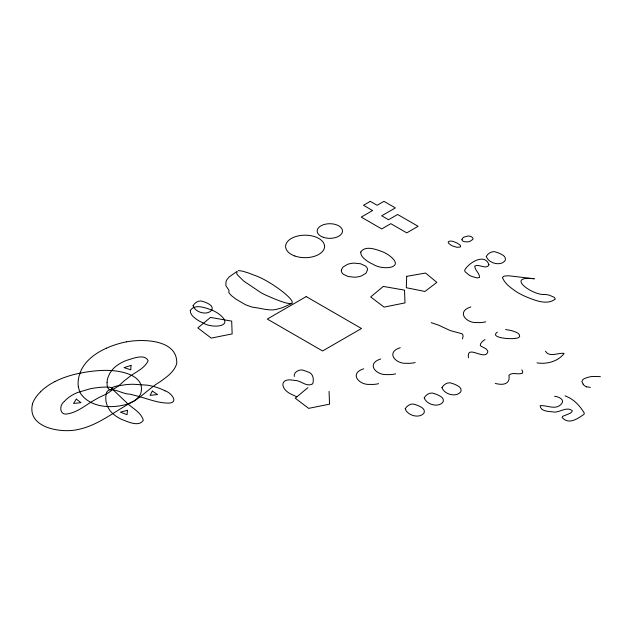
<?xml version="1.0" encoding="UTF-8"?>
<svg xmlns="http://www.w3.org/2000/svg" width="632" height="632" viewBox="0 0 632 632"><rect width="100%" height="100%" fill="white"/><g stroke="black" fill="none" stroke-linecap="round" stroke-linejoin="round"><path stroke-width="0.95" d="M462.427 338.831L463.082 336.437L462.845 334.81L461.929 333.728L450.426 330.639L438.355 325.061L431.19 322.675M32.461 404.046C26.915 427.682 60.285 433.102 76.677 429.784C98.292 425.842 115.253 410.626 134.355 400.87A40.717 23.51 0 0 0 136.615 399.013L138.519 397.038A33.567 19.379 0 0 0 140.66 393.815C146.719 373.915 117.315 369.807 103.561 370.415A79.49 45.891 0 0 0 78.858 373.473M80.177 372.477L81.568 369.396A77.949 45.006 0 0 1 83.495 366.118L85.446 363.44A72.806 42.036 0 0 1 88.448 360.098L91.142 357.609A71.645 41.364 0 0 1 102.787 349.923L106.476 348.145M64.33 401.454C58.91 405.254 59.408 415.888 67.766 413.849C78.013 412.088 85.999 404.764 94.855 399.866A157.502 90.929 0 0 1 99.311 397.338C116.659 389.668 117.647 385.291 96.775 387.724A57.354 33.109 0 0 0 90.044 388.814L77.404 392.559A42.897 24.767 0 0 0 64.346 401.462M497.344 332.116C488.173 338.42 516.178 340.15 518.856 337.362A4.511 2.599 0 0 0 519.67 336.335C519.844 332.772 514.962 331.926 512.378 330.884A25.746 14.868 0 0 0 509.487 330.165L505.592 329.564M40.574 391.706L43.134 389.352A71.653 41.364 0 0 1 54.755 381.657M307.879 387.677L295.231 398.176L308.621 408.367L329.541 404.164L329.075 391.374M291.992 303.431L282.52 307.65A12.395 7.157 0 0 1 281.319 308.029L280.102 308.345A47.029 27.152 0 0 0 278.53 308.764C270.014 311.766 261.308 307.989 252.982 307.294A70.792 40.875 0 0 1 250.786 306.631L246.954 305.296A23.234 13.414 0 0 1 244.971 304.411L236.028 299.181L231.731 295.863A53.673 30.984 0 0 1 230.103 294.243L228.768 292.355L228.974 290.293L225.853 285.711L226.011 281.73A33.385 19.276 0 0 1 226.999 279.557L228.997 277.069L237.198 271.27L236.716 273.308L237.213 274.62L243.589 280.971L261.285 292.885A51.698 29.846 0 0 0 263.41 293.998C322.628 321.396 275.686 281.84 253.756 275.054A54.676 31.568 0 0 0 251.923 274.288L251.252 274.027A79.695 46.01 0 0 0 248.1 272.858L243.091 271.333A18.028 10.404 0 0 0 241.021 270.93L238.343 270.583M484.965 339.597L483.519 340.569A20.619 11.905 0 0 0 482.192 341.699L480.62 343.697L480.304 345.151A3.539 2.046 0 0 0 480.81 346.036L486.142 348.896L487.58 350.744A9.456 5.459 0 0 1 487.762 352.04C484.752 361.18 466.313 343.666 468.47 357.807M54.755 381.657L58.665 379.785A72.814 42.036 0 0 1 64.006 377.62L68.327 376.143A77.957 45.006 0 0 1 73.707 374.594L78.803 373.386M470.824 306.939C455.862 311.631 466.353 323.466 477.065 322.533A16.945 9.788 0 0 0 485.708 321.822M400.261 347.679C385.291 352.372 395.782 364.206 406.494 363.274A16.945 9.788 0 0 0 415.137 362.563M380.693 358.968C365.731 363.661 376.222 375.495 386.934 374.563A16.945 9.788 0 0 0 395.577 373.86M363.692 368.788C348.722 373.48 359.213 385.315 369.925 384.382A16.945 9.788 0 0 0 378.568 383.679M126.574 341.849C143.132 338.728 177.813 339.471 176.731 363.495C174.377 371.845 166.674 376.996 160.03 381.799C150.93 387.132 143.661 394.921 134.821 400.562A40.717 23.503 0 0 1 131.93 402.11L128.802 403.461A33.559 19.371 0 0 1 123.556 405.12C109.344 408.351 91.134 407.008 81.473 394.731A42.755 24.688 0 0 1 79.427 390.845L78.4 387.045M534.19 278.775C504.083 275.339 533.369 296.139 545.053 294.417A19.45 11.234 0 0 1 549.706 295.342L554.217 297.324L555.323 299.039C546.791 305.833 533.961 299.947 525.002 296.313A95.756 55.284 0 0 1 517.411 292.426C511.778 288.524 504.731 283.981 502.408 277.409L504.139 276.081L508.744 275.765L534.19 278.775M590.383 387.361L586.63 386.839M600.4 376.64L593.416 376.435A13.335 7.703 0 0 0 588.329 377.225L587.041 377.691A16.005 9.243 0 0 1 586.378 377.881L584.434 378.529A2.963 1.706 0 0 0 584.047 378.773L583.565 379.097A9.093 5.246 0 0 0 582.522 380.108L581.89 381.72L582.617 383.166A10.491 6.059 0 0 1 582.941 383.656L583.194 384.145M537.018 362.847C546.696 364.506 557.945 361.504 564.052 353.612L563.704 353.288C557.835 352.838 549.216 357.538 545.416 351.195M554.58 396.296C558.491 396.469 565.687 399.843 561.113 404.322C555.346 410.405 546.885 404.954 540.131 405.681C540.637 412.056 549.935 411.274 554.793 412.127C560.497 411.938 566.865 406.471 572.213 410.618L571.857 411.882L570.269 413.249L562.638 416.362L562.14 417.483C568.721 425.059 577.498 418.803 583.731 414.497A3.903 2.252 0 0 0 584.189 412.925C579.599 405.396 573.619 398.95 565.04 395.869M164.952 390.805C170.119 391.982 179.48 402.165 169.36 403.09C157.629 403.382 146.671 398.223 135.438 395.569A157.502 90.929 0 0 0 129.718 394.115C121.486 394.558 105.307 381.57 105.813 398.073A57.354 33.109 0 0 0 106.129 402.102L107.369 406.178L109.597 410.057A42.897 24.767 0 0 0 121.66 419.419C127.727 421.67 138.945 427.343 143.338 420.288C140.991 411.859 131.519 407.98 125.863 401.897A157.502 90.929 0 0 1 122.6 398.824L111.627 388.396L112.899 387.242L116.264 386.128L126.179 384.612A57.354 33.109 0 0 1 133.139 384.248L147.256 385.165A42.897 24.767 0 0 1 164.944 390.813M521.787 369.87L522.617 371.276L522.664 373.022C518.524 375.29 512.671 371.616 508.973 375.211C510.387 383.521 504.146 385.307 497.218 383.853A21.567 12.45 0 0 1 495.267 383.482M294.299 376.451C293.185 371.908 300.516 368.385 304.363 370.636A25.383 14.655 0 0 1 307.192 371.687C313.148 372.935 314.144 378.75 312.777 383.774C306.425 387.661 300.895 380.108 294.362 380.409C278.783 377.059 280.189 389.683 291.992 394.518A38.607 22.294 0 0 0 296.906 396.785M78.36 387.045A79.49 45.891 0 0 1 80.327 372.501M106.531 348.192A66.684 38.497 0 0 1 126.55 341.809M32.398 404.038A66.684 38.497 0 0 1 40.661 391.729M583.091 384.161A9.472 5.467 0 0 0 584.584 385.749L584.995 385.986A7.102 4.1 0 0 0 586.583 386.879M107.053 382.723C106.674 397.22 119.543 385.259 124.038 380.985A157.502 90.929 0 0 1 127.782 378.102C134.403 372.319 144.373 369.08 148.141 360.722C144.499 353.28 132.523 358.739 126.408 360.422A42.897 24.767 0 0 0 112.875 369.096L110.055 372.848L108.167 376.838A57.354 33.109 0 0 0 107.203 380.835L107.053 382.723M406.692 276.342L406.297 287.726L424.933 291.463L436.846 282.385L425.573 273.04L406.692 276.342M488.947 264.713C486.695 270.133 478.772 263.481 474.758 266.104C474.766 270.298 479.791 273.158 479.538 277.401L477.326 277.962L472.333 276.626A25.667 14.82 0 0 1 469.165 275.149L465.081 271.705A8.026 4.637 0 0 1 464.781 270.022C468.747 262.73 484.799 252.721 488.947 264.713M341.367 269.967L341.327 270.662A11.147 6.439 0 0 0 343.437 274.312L348.279 276.563L354.678 277.211A14.386 8.311 0 0 0 361.583 275.876L366.031 273.15L367.571 269.667A11.147 6.439 0 0 0 365.462 266.017L360.611 263.765L354.22 263.117A14.386 8.311 0 0 0 347.308 264.452L342.86 267.178L341.367 269.967M131.029 365.438L130.761 369.815L124.014 367.595L131.029 365.438M190.287 310.446C190.003 314.641 194.04 317.485 197.058 319.681A39.492 22.799 0 0 0 202.69 322.747C212.115 329.082 236.779 326.768 218.016 313.353A39.492 22.799 0 0 0 212.392 310.288C205.993 308.021 194.972 303.368 190.287 310.446M360.746 252.034C360.461 256.237 364.506 259.073 367.524 261.269A39.492 22.799 0 0 0 373.149 264.334C382.573 270.678 407.245 268.363 388.483 254.949A39.492 22.799 0 0 0 382.85 251.884C376.459 249.616 365.438 244.963 360.746 252.034M127.498 410.31L127.064 414.679L120.42 412.159L127.498 410.31M193.068 305.738C195.027 312.153 206.388 315.787 211.412 310.525A10.009 5.783 0 0 0 212.155 309.008C212.755 305.604 208.829 303.897 206.308 302.712A25.383 14.655 0 0 0 203.48 301.669C199.609 299.584 194.933 302.293 193.068 305.738M405.215 408.786C407.174 415.208 418.534 418.834 423.558 413.573A10.009 5.783 0 0 0 424.309 412.064C424.902 408.651 420.975 406.945 418.455 405.768A25.383 14.655 0 0 0 415.627 404.717C411.756 402.639 407.079 405.341 405.215 408.786M424.23 397.812C426.189 404.227 437.549 407.861 442.574 402.6A10.009 5.783 0 0 0 443.316 401.083C443.917 397.678 439.991 395.972 437.47 394.787A25.383 14.655 0 0 0 434.642 393.744C430.771 391.658 426.094 394.368 424.23 397.812M441.973 387.566C443.941 393.981 455.301 397.615 460.325 392.353A10.009 5.783 0 0 0 461.068 390.837C461.66 387.432 457.734 385.725 455.222 384.548A25.383 14.655 0 0 0 452.386 383.498C448.515 381.42 443.846 384.122 441.973 387.566M486.3 256.418C488.26 262.833 499.62 266.467 504.644 261.198A10.009 5.783 0 0 0 505.387 259.689C505.979 256.284 502.061 254.578 499.541 253.393A25.383 14.655 0 0 0 496.713 252.342C492.834 250.264 488.165 252.974 486.3 256.418M461.976 239.37L462.166 240.452A3.429 1.975 0 0 0 462.845 241.108L464.804 241.787L467.885 241.835A7.529 4.345 0 0 0 469.939 241.4L472.87 239.37A4.329 2.496 0 0 0 472.886 238.248L472.057 237.198A5.175 2.986 0 0 0 470.951 236.558L470.05 236.257A4.716 2.726 0 0 0 468.004 236.013L464.014 237.095A7.742 4.471 0 0 0 462.916 237.893L461.976 239.37M460.641 246.251L460.444 246.733A1.825 1.051 0 0 1 459.93 247.112L456.754 247.278L452.868 246.085A16.432 9.488 0 0 1 450.624 244.876C444.509 241.005 451.43 240.105 454.7 242.096A20.809 12.016 0 0 1 457.054 243.075L459.843 244.837L460.641 246.251M152.312 391.074L150.092 395.371L157.534 394.534L152.312 391.074M76.314 399.124L73.557 403.429L81.03 402.687L76.314 399.124M210.488 317.422L197.84 327.921L211.23 338.104L232.149 333.901L231.691 321.119L210.488 317.422M383.316 286.43L370.676 296.929L384.066 307.113L404.986 302.91L404.519 290.127L383.316 286.43M370.328 201.347L363.511 205.289L372.603 210.543L361.235 217.108L381.704 228.926L390.805 223.673L406.724 232.868L418.1 226.303L397.631 214.485L388.53 219.738L381.704 215.796L395.356 207.912L383.98 201.347L377.122 205.274L370.265 201.347M306.204 296.59L267.297 319.057L322.573 350.965L361.48 328.506L306.204 296.59M323.355 237.308A12.656 7.308 0 0 0 342.489 231.122A12.656 7.308 0 0 0 323.647 224.652A12.656 7.308 0 0 0 323.355 237.308M294.828 255.992A19.474 11.242 0 0 0 324.556 246.788A19.474 11.242 0 0 0 295.895 236.518A19.474 11.242 0 0 0 294.828 255.992"/></g></svg>
